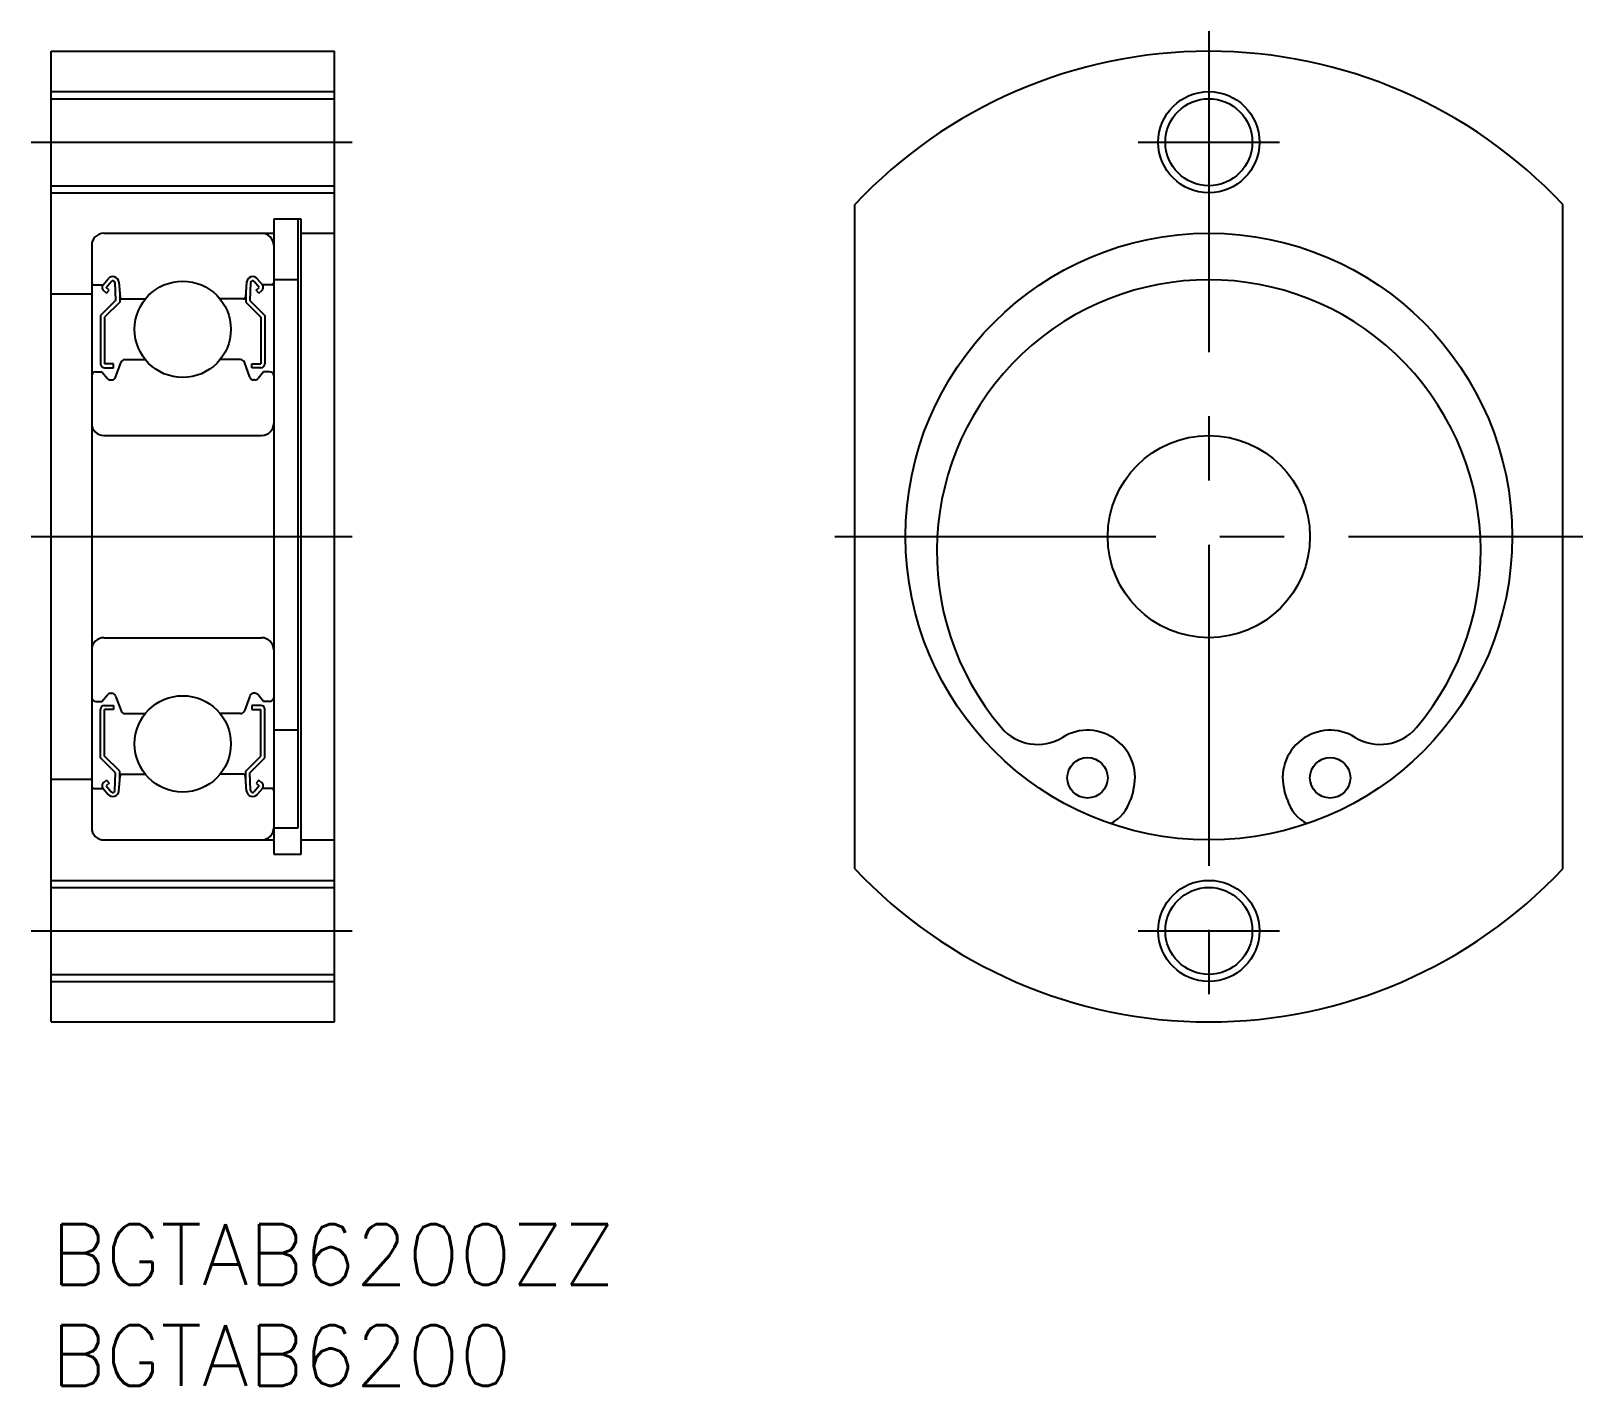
# Model space of a CAD drawing. Extents: x -1 to 75.7, y -8 to 59.
import ezdxf

# ---------------------------------------------------------------- set-up
doc = ezdxf.new("R2010")
doc.units = 0
doc.header["$LTSCALE"] = 0.5
doc.linetypes.add('CENTER', pattern=[50.8, 31.75, -6.35, 6.35, -6.35])
for name, color, linetype in [('MSM_CENTER', 1, 'CENTER'), ('MSM_CONTINUOUS', 7, 'CONTINUOUS'), ('MSM_NARROW', 5, 'CONTINUOUS'), ('MSM_PART_NUMBER', 7, 'CONTINUOUS')]:
    doc.layers.add(name, color=color, linetype=linetype)
doc.styles.get("Standard").update_dxf_attribs({"font": 'txt.shx', "height": 3, "bigfont": 'bigfont.shx'})

# ---------------------------------------------------------------- blocks, each defined once
blk = doc.blocks.new('*U4')
at = {"layer": 'MSM_PART_NUMBER'}
blk.add_text('BGTAB6200ZZ', height=3, dxfattribs=at).set_placement((0, -3))
blk = doc.blocks.new('*U5')
at = {"layer": 'MSM_PART_NUMBER'}
blk.add_text('BGTAB6200', height=3, dxfattribs=at).set_placement((0, -8))

msp = doc.modelspace()

# ---------------------------------------------------------------- linework, layer by layer
at = {"layer": 'MSM_CENTER'}
for p, q in [((57.242, 59), (57.242, 9)), ((-1, 53.502), (15, 53.502)), ((53.742, 53.502), (60.742, 53.502)), ((-1, 34), (15, 34)), ((38.742, 34), (75.742, 34)), ((-1, 14.498), (15, 14.498)), ((53.742, 14.502), (60.742, 14.502))]:
    msp.add_line(p, q, dxfattribs=at)
at = {"layer": 'MSM_CONTINUOUS'}
for p, q in [((0, 58.002), (14, 58.002)), ((0, 10.002), (0, 58.002)), ((14, 10.002), (14, 58.002)), ((0, 55.652), (14, 55.652)), ((0, 51.352), (14, 51.352)), ((39.742, 17.576), (39.742, 50.424)), ((74.742, 17.575), (74.742, 50.425)), ((11, 49.7), (11, 18.3)), ((12.35, 49.7, -1.3), (11, 49.7, -1.3)), ((12.2, 49.7), (12.2, 19.58)), ((12.35, 18.3, -0.1), (12.35, 49.7, -0.1)), ((2, 48.4), (2, 19.6)), ((2.6, 49), (11, 49)), ((12.35, 49), (14, 49)), ((2.1, 46.45), (2.56, 46.45)), ((2.56, 46.45), (2.81, 46.747)), ((2.738, 46.04), (2.585, 46.168)), ((2.713, 46.321), (2.963, 46.619)), ((2.866, 46.193), (2.713, 46.321)), ((2.738, 46.04), (2.866, 46.193)), ((3.14, 46.56), (3.183, 45.683)), ((3.338, 46.581), (3.403, 45.841)), ((3.383, 46.07), (3.383, 45.6)), ((9.662, 46.581), (9.597, 45.841)), ((9.617, 46.07), (9.617, 45.6)), ((9.86, 46.56), (9.817, 45.683)), ((10.287, 46.321), (10.037, 46.619)), ((10.134, 46.193), (10.287, 46.321)), ((10.262, 46.04), (10.134, 46.193)), ((10.44, 46.45), (10.19, 46.747)), ((10.262, 46.04), (10.415, 46.168)), ((10.9, 46.45), (10.44, 46.45)), ((12.2, 46.7, -1.3), (11, 46.7, -1.3)), ((0, 46), (2, 46)), ((3.183, 45.683), (2.433, 44.933)), ((3.383, 45.6), (2.633, 44.85)), ((3.503, 45.75), (4.651, 45.75)), ((9.497, 45.75), (8.349, 45.75)), ((9.617, 45.6), (10.367, 44.85)), ((9.817, 45.683), (10.567, 44.933)), ((2.433, 44.933), (2.433, 42.55)), ((2.633, 44.85), (2.633, 42.55)), ((10.367, 44.85), (10.367, 42.55)), ((10.567, 44.933), (10.567, 42.55)), ((3.083, 42.55), (2.633, 42.55)), ((2.633, 42.35), (3.083, 42.35)), ((3.083, 42.35), (3.083, 42.55)), ((3.182, 41.882), (3.45, 42.618)), ((3.638, 42.75), (4.651, 42.75)), ((9.362, 42.75), (8.349, 42.75)), ((9.818, 41.882), (9.55, 42.618)), ((9.917, 42.55), (10.367, 42.55)), ((9.917, 42.35), (9.917, 42.55)), ((10.367, 42.35), (9.917, 42.35)), ((2.2, 42.15), (2.5, 42.15)), ((2.5, 42.15), (2.776, 41.821)), ((2.929, 41.75), (2.994, 41.75)), ((10.071, 41.75), (10.006, 41.75)), ((10.5, 42.15), (10.224, 41.821)), ((10.8, 42.15), (10.5, 42.15)), ((2.6, 39), (10.4, 39)), ((2.6, 29), (10.4, 29)), ((2.5, 25.85), (2.776, 26.179)), ((2.929, 26.25), (2.994, 26.25)), ((3.182, 26.118), (3.45, 25.382)), ((9.818, 26.118), (9.55, 25.382)), ((10.071, 26.25), (10.006, 26.25)), ((10.5, 25.85), (10.224, 26.179)), ((2.2, 25.85), (2.5, 25.85)), ((2.433, 23.067), (2.433, 25.45)), ((2.633, 25.65), (3.083, 25.65)), ((2.633, 23.15), (2.633, 25.45)), ((3.083, 25.45), (2.633, 25.45)), ((3.083, 25.65), (3.083, 25.45)), ((10.367, 25.65), (9.917, 25.65)), ((9.917, 25.65), (9.917, 25.45)), ((9.917, 25.45), (10.367, 25.45)), ((10.367, 23.15), (10.367, 25.45)), ((10.8, 25.85), (10.5, 25.85)), ((10.567, 23.067), (10.567, 25.45)), ((3.638, 25.25), (4.651, 25.25)), ((9.362, 25.25), (8.349, 25.25)), ((12.2, 24.424, -1.3), (11, 24.424, -1.3)), ((3.183, 22.317), (2.433, 23.067)), ((3.383, 22.4), (2.633, 23.15)), ((9.617, 22.4), (10.367, 23.15)), ((9.817, 22.317), (10.567, 23.067)), ((3.14, 21.44), (3.183, 22.317)), ((3.383, 21.93), (3.383, 22.4)), ((9.617, 21.93), (9.617, 22.4)), ((9.86, 21.44), (9.817, 22.317)), ((0, 22), (2, 22)), ((2.1, 21.55), (2.56, 21.55)), ((2.56, 21.55), (2.81, 21.253)), ((2.738, 21.96), (2.585, 21.832)), ((2.866, 21.807), (2.713, 21.679)), ((2.713, 21.679), (2.963, 21.381)), ((2.738, 21.96), (2.866, 21.807)), ((3.338, 21.419), (3.403, 22.159)), ((3.503, 22.25), (4.651, 22.25)), ((3.79, 22.25), (3.79, 22.25)), ((4.077, 22.25), (4.077, 22.25)), ((9.497, 22.25), (8.349, 22.25)), ((9.662, 21.419), (9.597, 22.159)), ((10.287, 21.679), (10.037, 21.381)), ((10.262, 21.96), (10.134, 21.807)), ((10.134, 21.807), (10.287, 21.679)), ((10.44, 21.55), (10.19, 21.253)), ((10.262, 21.96), (10.415, 21.832)), ((10.9, 21.55), (10.44, 21.55)), ((53.495, 21.404), (53.377, 21.01)), ((61.107, 21.01), (60.99, 21.404)), ((12.2, 19.58, -1.3), (11, 19.58, -1.3)), ((2.6, 19), (11, 19)), ((12.35, 19), (14, 19)), ((11, 18.3, -1.3), (12.35, 18.3, -1.3)), ((0, 16.648), (14, 16.648)), ((0, 12.348), (14, 12.348)), ((0, 9.998), (14, 9.998))]:
    msp.add_line(p, q, dxfattribs=at)
for centre, radius in [((57.242, 53.502), 2.15), ((57.242, 34), 15), ((6.5, 44.25), 2.381), ((57.242, 34), 5), ((6.5, 23.75), 2.381), ((51.242, 22.074), 1), ((63.242, 22.074), 1), ((57.242, 14.502), 2.15)]:
    msp.add_circle(centre, radius, dxfattribs=at)
for centre, radius, start, end in [((57.242, 34), 24, 43.18486, 136.81802), ((2.6, 48.4), 0.6, 90, 180), ((10.4, 48.4), 0.6, 0, 90), ((3.039, 46.555), 0.3, 4.99676, 140.00293), ((9.961, 46.555), 0.3, 39.99707, 175.00324), ((2.1, 46.55), 0.1, 180, 270), ((2.713, 46.321), 0.2, 140.00293, 230.08703), ((3.04, 46.555), 0.1, 2.81982, 140.00215), ((9.96, 46.555), 0.1, 39.99785, 177.18018), ((10.287, 46.321), 0.2, 309.91297, 39.99707), ((10.9, 46.55), 0.1, 270, 0), ((57.242, 33.25), 13.45, 319.72222, 220.27778), ((3.503, 45.85), 0.1, 184.99676, 269.9995), ((9.497, 45.85), 0.1, 270.0005, 355.00324), ((2.633, 42.55), 0.2, 180, 270), ((3.638, 42.55), 0.2, 90, 159.99139), ((9.362, 42.55), 0.2, 20.00861, 90), ((10.367, 42.55), 0.2, 270, 0), ((2.2, 41.95), 0.2, 90, 180), ((2.929, 41.95), 0.2, 219.99503, 270), ((2.994, 41.95), 0.2, 270, 339.99139), ((10.006, 41.95), 0.2, 200.00861, 270), ((10.071, 41.95), 0.2, 270, 320.00497), ((10.8, 41.95), 0.2, 0, 90), ((2.6, 39.6), 0.6, 180, 270), ((10.4, 39.6), 0.6, 270, 0), ((2.6, 28.4), 0.6, 90, 180), ((10.4, 28.4), 0.6, 0, 90), ((2.929, 26.05), 0.2, 90, 140.00497), ((2.994, 26.05), 0.2, 20.00861, 90), ((10.006, 26.05), 0.2, 90, 159.99139), ((10.071, 26.05), 0.2, 39.99503, 90), ((2.2, 26.05), 0.2, 180, 270), ((2.633, 25.45), 0.2, 90, 180), ((3.638, 25.45), 0.2, 200.00861, 270), ((9.362, 25.45), 0.2, 270, 339.99139), ((10.367, 25.45), 0.2, 0, 90), ((10.8, 26.05), 0.2, 270, 0), ((48.774, 26.074), 2.35, 220.27778, 301.68116), ((51.242, 22.074), 2.35, 343.43096, 121.68116), ((63.242, 22.074), 2.35, 58.31884, 196.56904), ((65.711, 26.074), 2.35, 238.31884, 319.72221), ((2.1, 21.45), 0.1, 90, 180), ((2.713, 21.679), 0.2, 129.91297, 219.99707), ((3.503, 22.15), 0.1, 90.0005, 175.00324), ((9.497, 22.15), 0.1, 4.99676, 89.9995), ((10.287, 21.679), 0.2, 320.00293, 50.08703), ((10.9, 21.45), 0.1, 0, 90), ((3.039, 21.445), 0.3, 219.99707, 355.00324), ((3.04, 21.445), 0.1, 219.99785, 357.18018), ((9.961, 21.445), 0.3, 184.99676, 320.00293), ((9.96, 21.445), 0.1, 182.81982, 320.00215), ((51.46, 21.58), 2, 297.60264, 343.43096), ((63.024, 21.58), 2, 196.56904, 242.39736), ((2.6, 19.6), 0.6, 180, 270), ((10.4, 19.6), 0.6, 270, 0), ((57.242, 34), 24, 223.18198, 316.81514)]:
    msp.add_arc(centre, radius, start, end, dxfattribs=at)
at = {"layer": 'MSM_NARROW'}
for p, q in [((0, 56.002), (14, 56.002)), ((0, 51.002), (14, 51.002)), ((0, 16.998), (14, 16.998)), ((0, 11.998), (14, 11.998))]:
    msp.add_line(p, q, dxfattribs=at)
for centre in [(57.242, 53.502), (57.242, 14.502)]:
    msp.add_circle(centre, 2.5, dxfattribs=at)

# ---------------------------------------------------------------- block references
at = {"layer": 'MSM_CONTINUOUS'}
for name in ['*U4', '*U5']:
    msp.add_blockref(name, (0, 0), dxfattribs=at)

doc.saveas('drawing.dxf')
